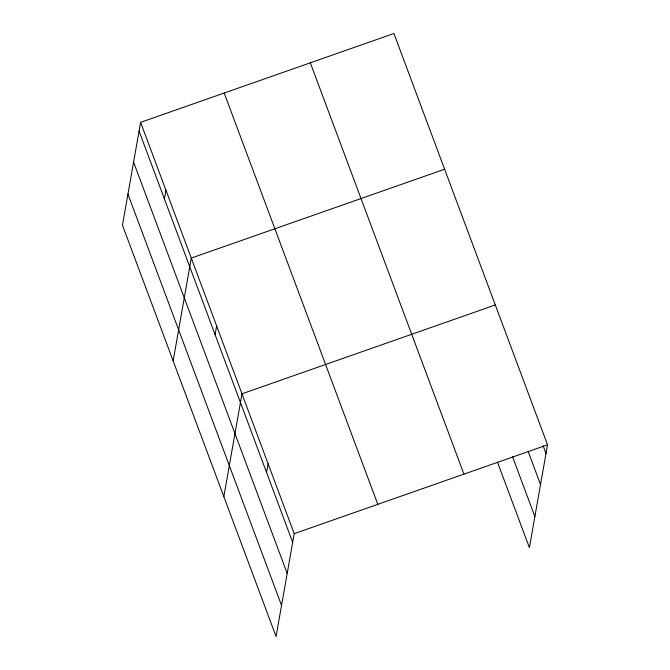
<?xml version="1.0" encoding="UTF-8"?>
<svg xmlns="http://www.w3.org/2000/svg" width="670" height="670" viewBox="0 0 670 670"><rect width="100%" height="100%" fill="white"/><g stroke="black" fill="none" stroke-linecap="round" stroke-linejoin="round"><path stroke-width="1" d="M140.6 122.359L122.468 225.195L276.074 636.5L294.205 533.663L140.6 122.359L393.927 33.5L547.532 444.805L529.4 547.641L497.483 462.183M164.41 198.923L165.942 190.221M173.153 360.929L191.285 258.084L444.62 169.234M215.095 334.657L216.636 325.955M223.847 496.654L241.979 393.818L495.306 304.959M266.559 472.442L268.092 463.741M294.205 533.663L547.532 444.805M543.102 445.734L546 453.506M528.194 451.555L540.523 484.569M512.391 456.37L534.878 516.578M310.327 62.821L463.933 474.125M224.199 93.038L377.805 504.343M139.067 131.06L292.664 542.365M133.59 162.123L287.187 573.428M127.945 194.133L281.551 605.437"/></g></svg>
